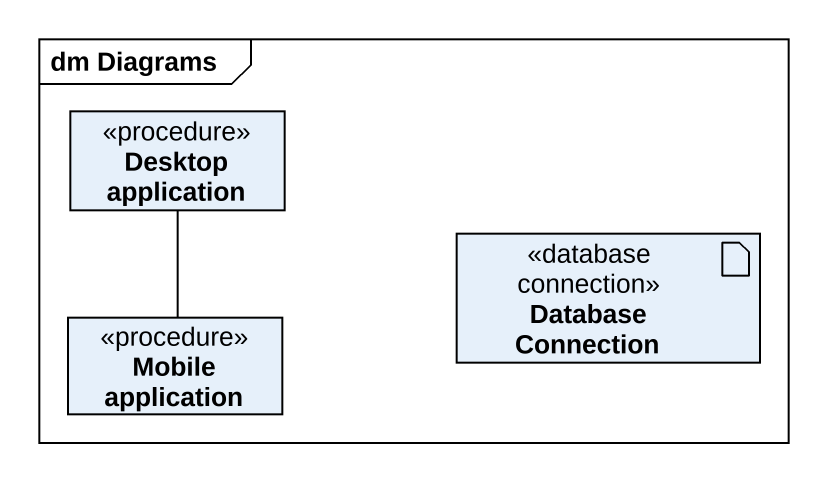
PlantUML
@startuml
mainframe dm Diagrams
allowmixing
hide circle
hide empty members
class "Desktop application" as Desktop_application <<procedure>>
artifact "Database Connection" as Database_Connection <<database connection>>
class "Mobile application" as Mobile_application <<procedure>>
Desktop_application -- Mobile_application
@enduml
